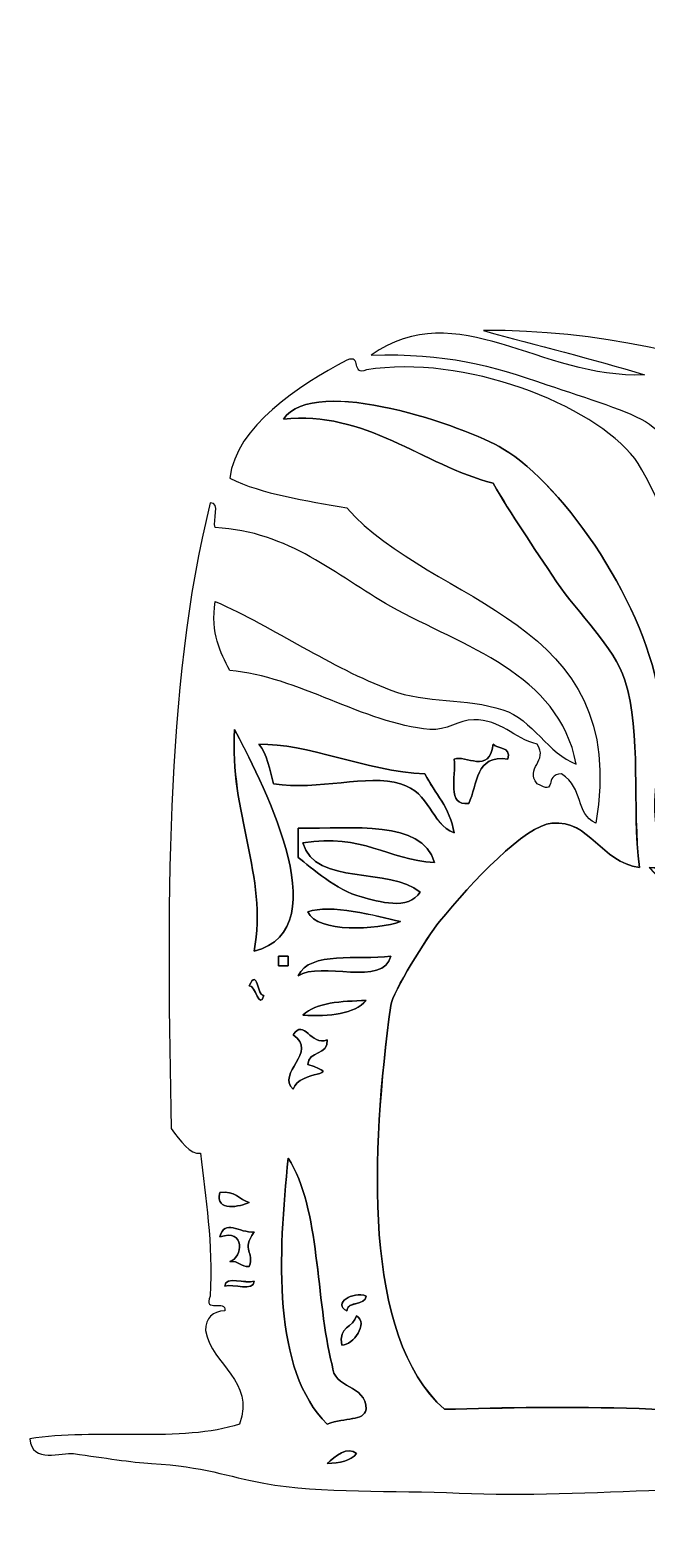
# Model space of a CAD drawing. Header units: centimetres. Extents: x -66 to 65, y -66 to 66.
# Drawn here: x 26.311 to 28.235, y 44.069 to 48.7 of the extents above; entities that cross this region are included whole.
import ezdxf

# ---------------------------------------------------------------- set-up
doc = ezdxf.new("R2010")
doc.units = ezdxf.units.CM
doc.header["$MEASUREMENT"] = 0
doc.layers.add('Layer 1', color=7, linetype='Continuous')

msp = doc.modelspace()

# ---------------------------------------------------------------- linework, layer by layer
at = {"layer": 'Layer 1'}
for points, knots in [([(30.39122, 48.69915), (30.44816, 48.70029), (30.44305, 48.63875), (30.45207, 48.59141), (30.45207, 48.59141), (30.46316, 48.55328), (30.49784, 48.64213), (30.52819, 48.59141), (30.52819, 48.59141), (30.57671, 48.49552), (30.49607, 48.38802), (30.52819, 48.31444), (30.52819, 48.31444), (30.60262, 48.30579), (30.56449, 48.41104), (30.57394, 48.4683), (30.57394, 48.4683), (30.66911, 48.49727), (30.68755, 48.36837), (30.74132, 48.4067), (30.74132, 48.4067), (30.76201, 48.40191), (30.75397, 48.36818), (30.75659, 48.3451), (30.75659, 48.3451), (30.77932, 48.29438), (30.7745, 48.39667), (30.81747, 48.37595), (30.81747, 48.37595), (30.9097, 48.25652), (30.92563, 48.1551), (30.96974, 47.99125), (30.96974, 47.99125), (30.94066, 47.92307), (30.85409, 47.91317), (30.77178, 47.89891), (30.77178, 47.89891), (30.80292, 47.86356), (30.89825, 47.89333), (30.95453, 47.88351), (30.95453, 47.88351), (30.89296, 47.84332), (30.86566, 47.83623), (30.92405, 47.77577), (30.92405, 47.77577), (30.79718, 47.77582), (30.7911, 47.65369), (30.68047, 47.63729), (30.68047, 47.63729), (30.62356, 47.38075), (30.53405, 47.1444), (30.51299, 46.85251), (30.51299, 46.85251), (30.50362, 46.72215), (30.54643, 46.57732), (30.52823, 46.43698), (30.52823, 46.43698), (30.52164, 46.38681), (30.48124, 46.31935), (30.45211, 46.25235), (30.45211, 46.25235), (30.3776, 46.08124), (30.25468, 45.91675), (30.20853, 45.72916), (30.20853, 45.72916), (30.19392, 45.66989), (30.19115, 45.60343), (30.17808, 45.54453), (30.17808, 45.54453), (30.1389, 45.36885), (30.07643, 45.0441), (30.08669, 44.82132), (30.08669, 44.82132), (30.09926, 44.55158), (30.20872, 44.38563), (30.40647, 44.22109), (30.40647, 44.22109), (30.46635, 44.19646), (30.41176, 44.28761), (30.45214, 44.28263), (30.45214, 44.28263), (30.52826, 44.28263), (30.60435, 44.28263), (30.6805, 44.28263), (30.6805, 44.28263), (30.66542, 44.22445), (30.59642, 44.23119), (30.54347, 44.20572), (30.54347, 44.20572), (30.4986, 44.18418), (30.45534, 44.1387), (30.40647, 44.12883), (30.40647, 44.12883), (30.32474, 44.11237), (30.2083, 44.13587), (30.08669, 44.12883), (30.08669, 44.12883), (29.86378, 44.116), (29.59525, 44.06858), (29.43214, 44.09801), (29.43214, 44.09801), (29.38994, 44.10566), (29.34779, 44.14167), (29.31033, 44.14418), (29.31033, 44.14418), (29.22032, 44.15024), (29.12885, 44.09912), (29.03627, 44.09801), (29.03627, 44.09801), (28.9861, 44.0974), (28.94065, 44.12182), (28.88398, 44.12883), (28.88398, 44.12883), (28.51769, 44.17376), (28.05766, 44.11012), (27.65086, 44.12883), (27.65086, 44.12883), (27.44388, 44.1383), (27.22382, 44.12677), (27.04184, 44.15957), (27.04184, 44.15957), (26.92648, 44.18042), (26.85653, 44.21177), (26.69164, 44.22111), (26.69164, 44.22111), (26.62782, 44.22479), (26.5458, 44.23868), (26.44812, 44.25193), (26.44812, 44.25193), (26.41198, 44.25682), (26.31784, 44.22015), (26.31112, 44.29807), (26.31112, 44.29807), (26.51165, 44.33135), (26.79134, 44.28452), (26.96573, 44.34427), (26.96573, 44.34427), (27.01507, 44.48103), (26.8809, 44.52487), (26.85918, 44.63663), (26.85918, 44.63663), (26.86101, 44.67574), (26.8813, 44.69632), (26.92006, 44.69817), (26.92006, 44.69817), (26.92612, 44.73508), (26.85071, 44.68965), (26.87431, 44.74437), (26.87431, 44.74437), (26.88235, 44.91145), (26.86084, 45.04869), (26.84394, 45.19059), (26.84394, 45.19059), (26.81153, 45.18358), (26.7811, 45.22917), (26.75258, 45.26756), (26.75258, 45.26756), (26.73951, 45.9242), (26.73051, 46.64599), (26.87434, 47.22183), (26.87434, 47.22183), (26.90741, 47.2244), (26.88127, 47.16727), (26.88969, 47.14494), (26.88969, 47.14494), (27.12432, 47.13229), (27.26455, 46.99574), (27.43767, 46.89872), (27.43767, 46.89872), (27.66386, 46.77193), (27.96218, 46.6915), (28.01618, 46.40622), (28.01618, 46.40622), (27.9303, 46.43651), (27.88053, 46.54544), (27.7879, 46.57553), (27.7879, 46.57553), (27.67111, 46.61342), (27.5493, 46.59492), (27.43767, 46.63707), (27.43767, 46.63707), (27.24823, 46.70859), (27.0768, 46.83212), (26.88969, 46.91409), (26.88969, 46.91409), (26.87538, 46.81244), (26.90609, 46.75627), (26.93528, 46.69861), (26.93528, 46.69861), (27.1489, 46.67977), (27.35221, 46.53351), (27.55949, 46.51398), (27.55949, 46.51398), (27.61185, 46.50901), (27.64995, 46.54472), (27.69649, 46.54472), (27.69649, 46.54472), (27.78192, 46.5448), (27.82034, 46.48768), (27.89448, 46.46778), (27.89448, 46.46778), (27.93078, 46.41634), (27.85461, 46.39259), (27.89448, 46.3447), (27.89448, 46.3447), (27.96012, 46.30589), (27.91332, 46.37375), (27.97057, 46.37547), (27.97057, 46.37547), (28.04127, 46.32925), (28.0133, 46.25125), (28.0772, 46.22159), (28.0772, 46.22159), (28.18957, 46.86365), (27.57042, 46.8994), (27.30073, 47.20645), (27.30073, 47.20645), (27.17161, 47.22981), (27.03781, 47.24852), (26.93526, 47.29879), (26.93526, 47.29879), (26.95606, 47.46341), (27.14825, 47.58547), (27.30073, 47.6681), (27.30073, 47.6681), (27.34989, 47.68707), (27.31232, 47.61828), (27.36158, 47.63728), (27.36158, 47.63728), (27.66408, 47.68731), (28.06823, 47.53004), (28.19896, 47.36029), (28.19896, 47.36029), (28.24976, 47.29436), (28.37951, 46.99522), (28.39687, 46.88325), (28.39687, 46.88325), (28.4314, 46.66023), (28.36602, 46.38541), (28.39687, 46.17544), (28.39687, 46.17544), (28.40565, 46.11559), (28.41327, 46.03029), (28.48818, 46.00621), (28.48818, 46.00621), (28.53919, 46.11641), (28.48297, 46.21547), (28.47294, 46.32932), (28.47294, 46.32932), (28.45527, 46.53239), (28.49853, 46.73882), (28.47294, 46.91413), (28.47294, 46.91413), (28.46297, 46.98305), (28.4214, 47.06963), (28.39687, 47.14495), (28.39687, 47.14495), (28.35274, 47.28002), (28.34075, 47.40035), (28.24466, 47.46806), (28.24466, 47.46806), (28.18563, 47.50957), (28.04868, 47.54828), (27.92486, 47.59114), (27.92486, 47.59114), (27.74957, 47.65189), (27.61061, 47.6907), (27.37678, 47.68345), (27.37678, 47.68345), (27.64396, 47.87302), (27.9074, 47.60757), (28.22945, 47.62191), (28.22945, 47.62191), (28.06676, 47.67297), (27.89306, 47.71277), (27.72698, 47.76039), (27.72698, 47.76039), (28.45477, 47.76769), (28.95862, 47.41511), (29.75181, 47.43725), (29.75181, 47.43725), (29.5983, 47.58468), (29.1584, 47.44267), (29.08196, 47.6681), (29.08196, 47.6681), (29.09651, 47.74917), (29.11982, 47.78105), (29.09723, 47.86813), (29.09723, 47.86813), (29.18938, 48.07617), (29.48096, 48.08721), (29.76708, 48.14512), (29.76708, 48.14512), (29.95083, 48.18227), (30.12128, 48.26736), (30.28468, 48.2682), (30.28468, 48.2682), (30.30691, 48.35284), (30.21679, 48.40388), (30.25428, 48.45283), (30.25428, 48.45283), (30.23981, 48.5085), (30.31418, 48.47431), (30.34559, 48.48365), (30.34559, 48.48365), (30.3568, 48.55947), (30.37728, 48.62588), (30.39122, 48.69915)], [0, 0, 0, 0, 0.0128205, 0.0128205, 0.0128205, 0.0128205, 0.025641, 0.025641, 0.025641, 0.025641, 0.0384615, 0.0384615, 0.0384615, 0.0384615, 0.0512821, 0.0512821, 0.0512821, 0.0512821, 0.0641026, 0.0641026, 0.0641026, 0.0641026, 0.0769231, 0.0769231, 0.0769231, 0.0769231, 0.0897436, 0.0897436, 0.0897436, 0.0897436, 0.1025641, 0.1025641, 0.1025641, 0.1025641, 0.1153846, 0.1153846, 0.1153846, 0.1153846, 0.1282051, 0.1282051, 0.1282051, 0.1282051, 0.1410256, 0.1410256, 0.1410256, 0.1410256, 0.1538462, 0.1538462, 0.1538462, 0.1538462, 0.1666667, 0.1666667, 0.1666667, 0.1666667, 0.1794872, 0.1794872, 0.1794872, 0.1794872, 0.1923077, 0.1923077, 0.1923077, 0.1923077, 0.2051282, 0.2051282, 0.2051282, 0.2051282, 0.2179487, 0.2179487, 0.2179487, 0.2179487, 0.2307692, 0.2307692, 0.2307692, 0.2307692, 0.2435897, 0.2435897, 0.2435897, 0.2435897, 0.2564103, 0.2564103, 0.2564103, 0.2564103, 0.2692308, 0.2692308, 0.2692308, 0.2692308, 0.2820513, 0.2820513, 0.2820513, 0.2820513, 0.2948718, 0.2948718, 0.2948718, 0.2948718, 0.3076923, 0.3076923, 0.3076923, 0.3076923, 0.3205128, 0.3205128, 0.3205128, 0.3205128, 0.3333333, 0.3333333, 0.3333333, 0.3333333, 0.3461538, 0.3461538, 0.3461538, 0.3461538, 0.3589744, 0.3589744, 0.3589744, 0.3589744, 0.3717949, 0.3717949, 0.3717949, 0.3717949, 0.3846154, 0.3846154, 0.3846154, 0.3846154, 0.3974359, 0.3974359, 0.3974359, 0.3974359, 0.4102564, 0.4102564, 0.4102564, 0.4102564, 0.4230769, 0.4230769, 0.4230769, 0.4230769, 0.4358974, 0.4358974, 0.4358974, 0.4358974, 0.4487179, 0.4487179, 0.4487179, 0.4487179, 0.4615385, 0.4615385, 0.4615385, 0.4615385, 0.474359, 0.474359, 0.474359, 0.474359, 0.4871795, 0.4871795, 0.4871795, 0.4871795, 0.5, 0.5, 0.5, 0.5, 0.5128205, 0.5128205, 0.5128205, 0.5128205, 0.525641, 0.525641, 0.525641, 0.525641, 0.5384615, 0.5384615, 0.5384615, 0.5384615, 0.5512821, 0.5512821, 0.5512821, 0.5512821, 0.5641026, 0.5641026, 0.5641026, 0.5641026, 0.5769231, 0.5769231, 0.5769231, 0.5769231, 0.5897436, 0.5897436, 0.5897436, 0.5897436, 0.6025641, 0.6025641, 0.6025641, 0.6025641, 0.6153846, 0.6153846, 0.6153846, 0.6153846, 0.6282051, 0.6282051, 0.6282051, 0.6282051, 0.6410256, 0.6410256, 0.6410256, 0.6410256, 0.6538462, 0.6538462, 0.6538462, 0.6538462, 0.6666667, 0.6666667, 0.6666667, 0.6666667, 0.6794872, 0.6794872, 0.6794872, 0.6794872, 0.6923077, 0.6923077, 0.6923077, 0.6923077, 0.7051282, 0.7051282, 0.7051282, 0.7051282, 0.7179487, 0.7179487, 0.7179487, 0.7179487, 0.7307692, 0.7307692, 0.7307692, 0.7307692, 0.7435897, 0.7435897, 0.7435897, 0.7435897, 0.7564103, 0.7564103, 0.7564103, 0.7564103, 0.7692308, 0.7692308, 0.7692308, 0.7692308, 0.7820513, 0.7820513, 0.7820513, 0.7820513, 0.7948718, 0.7948718, 0.7948718, 0.7948718, 0.8076923, 0.8076923, 0.8076923, 0.8076923, 0.8205128, 0.8205128, 0.8205128, 0.8205128, 0.8333333, 0.8333333, 0.8333333, 0.8333333, 0.8461538, 0.8461538, 0.8461538, 0.8461538, 0.8589744, 0.8589744, 0.8589744, 0.8589744, 0.8717949, 0.8717949, 0.8717949, 0.8717949, 0.8846154, 0.8846154, 0.8846154, 0.8846154, 0.8974359, 0.8974359, 0.8974359, 0.8974359, 0.9102564, 0.9102564, 0.9102564, 0.9102564, 0.9230769, 0.9230769, 0.9230769, 0.9230769, 0.9358974, 0.9358974, 0.9358974, 0.9358974, 0.9487179, 0.9487179, 0.9487179, 0.9487179, 0.9615385, 0.9615385, 0.9615385, 0.9615385, 0.974359, 0.974359, 0.974359, 0.974359, 1, 1, 1, 1]), ([(28.29016, 46.1139), (28.22568, 46.26365), (28.29368, 46.43939), (28.275, 46.60632), (28.275, 46.60632), (28.24314, 46.89056), (27.98057, 47.27659), (27.78777, 47.39115), (27.78777, 47.39115), (27.67194, 47.45989), (27.20039, 47.62639), (27.1026, 47.48344), (27.1026, 47.48344), (27.35718, 47.51294), (27.53731, 47.33964), (27.75734, 47.28344), (27.75734, 47.28344), (27.8133, 47.18528), (27.88061, 47.0873), (27.95522, 46.97565), (27.95522, 46.97565), (28.02182, 46.87598), (28.13493, 46.77274), (28.16839, 46.66794), (28.16839, 46.66794), (28.22181, 46.49985), (28.18868, 46.27551), (28.21398, 46.08313), (28.21398, 46.08313), (28.09156, 46.09972), (28.06116, 46.23146), (27.93998, 46.22161), (27.93998, 46.22161), (27.85817, 46.21507), (27.68873, 46.03727), (27.5898, 45.9139), (27.5898, 45.9139), (27.55141, 45.86601), (27.44306, 45.6935), (27.43753, 45.65228), (27.43753, 45.65228), (27.37649, 45.19624), (27.34794, 44.61998), (27.60506, 44.39046), (27.60506, 44.39046), (27.97114, 44.40041), (28.46295, 44.40686), (28.79259, 44.32892), (28.79259, 44.32892), (28.89432, 44.44158), (28.7828, 44.56376), (28.80775, 44.69823), (28.80775, 44.69823), (28.81923, 44.75959), (28.89004, 44.81113), (28.91427, 44.86751), (28.91427, 44.86751), (28.97774, 45.01459), (28.97774, 45.19909), (29.02084, 45.3753), (29.02084, 45.3753), (29.06227, 45.54429), (29.13046, 45.71061), (29.12744, 45.88311), (29.12744, 45.88311), (28.77906, 45.8952), (28.41579, 45.89208), (28.2445, 46.08314), (28.2445, 46.08314), (28.28627, 46.0808), (28.323, 46.08022), (28.29016, 46.1139)], [0, 0, 0, 0, 0.0526316, 0.0526316, 0.0526316, 0.0526316, 0.1052632, 0.1052632, 0.1052632, 0.1052632, 0.1578947, 0.1578947, 0.1578947, 0.1578947, 0.2105263, 0.2105263, 0.2105263, 0.2105263, 0.2631579, 0.2631579, 0.2631579, 0.2631579, 0.3157895, 0.3157895, 0.3157895, 0.3157895, 0.3684211, 0.3684211, 0.3684211, 0.3684211, 0.4210526, 0.4210526, 0.4210526, 0.4210526, 0.4736842, 0.4736842, 0.4736842, 0.4736842, 0.5263158, 0.5263158, 0.5263158, 0.5263158, 0.5789474, 0.5789474, 0.5789474, 0.5789474, 0.6315789, 0.6315789, 0.6315789, 0.6315789, 0.6842105, 0.6842105, 0.6842105, 0.6842105, 0.7368421, 0.7368421, 0.7368421, 0.7368421, 0.7894737, 0.7894737, 0.7894737, 0.7894737, 0.8421053, 0.8421053, 0.8421053, 0.8421053, 0.8947368, 0.8947368, 0.8947368, 0.8947368, 1, 1, 1, 1]), ([(27.0113, 45.82151), (27.28649, 45.88834), (27.02024, 46.37835), (26.95037, 46.514), (26.95037, 46.514), (26.93317, 46.25471), (27.05522, 46.05667), (27.0113, 45.82151)], [0, 0, 0, 0, 0.3333333, 0.3333333, 0.3333333, 0.3333333, 1, 1, 1, 1]), ([(27.07229, 46.34472), (27.21043, 46.32183), (27.36503, 46.37613), (27.46803, 46.34472), (27.46803, 46.34472), (27.56331, 46.3157), (27.56119, 46.22198), (27.63546, 46.19084), (27.63546, 46.19084), (27.62252, 46.27006), (27.57566, 46.31504), (27.54423, 46.37549), (27.54423, 46.37549), (27.35937, 46.3838), (27.17355, 46.47262), (27.02657, 46.46783), (27.02657, 46.46783), (27.05318, 46.43831), (27.05877, 46.38759), (27.07229, 46.34472)], [0, 0, 0, 0, 0.1666667, 0.1666667, 0.1666667, 0.1666667, 0.3333333, 0.3333333, 0.3333333, 0.3333333, 0.5, 0.5, 0.5, 0.5, 0.6666667, 0.6666667, 0.6666667, 0.6666667, 1, 1, 1, 1]), ([(27.63545, 46.42166), (27.64259, 46.36726), (27.61063, 46.27339), (27.6812, 46.28312), (27.6812, 46.28312), (27.70869, 46.34249), (27.70155, 46.43698), (27.80299, 46.42166), (27.80299, 46.42166), (27.81349, 46.46299), (27.77156, 46.45143), (27.75738, 46.4678), (27.75738, 46.4678), (27.74589, 46.37338), (27.66985, 46.43569), (27.63545, 46.42166)], [0, 0, 0, 0, 0.2, 0.2, 0.2, 0.2, 0.4, 0.4, 0.4, 0.4, 0.6, 0.6, 0.6, 0.6, 1, 1, 1, 1]), ([(27.14835, 46.1139), (27.19195, 46.08223), (27.26702, 46.01132), (27.34623, 45.99084), (27.34623, 45.99084), (27.39838, 45.97729), (27.49429, 45.94679), (27.52898, 46.00624), (27.52898, 46.00624), (27.43556, 46.0863), (27.20108, 46.0236), (27.16351, 46.16007), (27.16351, 46.16007), (27.35147, 46.19092), (27.42524, 46.10654), (27.57462, 46.09858), (27.57462, 46.09858), (27.53147, 46.23442), (27.3226, 46.20291), (27.14835, 46.20624), (27.14835, 46.20624), (27.14835, 46.17544), (27.14835, 46.1447), (27.14835, 46.1139)], [0, 0, 0, 0, 0.1428571, 0.1428571, 0.1428571, 0.1428571, 0.2857143, 0.2857143, 0.2857143, 0.2857143, 0.4285714, 0.4285714, 0.4285714, 0.4285714, 0.5714286, 0.5714286, 0.5714286, 0.5714286, 0.7142857, 0.7142857, 0.7142857, 0.7142857, 1, 1, 1, 1]), ([(27.46802, 45.91388), (27.3906, 45.93338), (27.24918, 45.96934), (27.17878, 45.94465), (27.17878, 45.94465), (27.2082, 45.87665), (27.39725, 45.88893), (27.46802, 45.91388)], [0, 0, 0, 0, 0.3333333, 0.3333333, 0.3333333, 0.3333333, 1, 1, 1, 1]), ([(27.14835, 45.7446), (27.21849, 45.79159), (27.41743, 45.70848), (27.43754, 45.80614), (27.43754, 45.80614), (27.33454, 45.79233), (27.18664, 45.82379), (27.14835, 45.7446)], [0, 0, 0, 0, 0.3333333, 0.3333333, 0.3333333, 0.3333333, 1, 1, 1, 1]), ([(27.04175, 45.68305), (27.02111, 45.68032), (27.02201, 45.77211), (26.99614, 45.71379), (26.99614, 45.71379), (27.01664, 45.71636), (27.02649, 45.63553), (27.04175, 45.68305)], [0, 0, 0, 0, 0.3333333, 0.3333333, 0.3333333, 0.3333333, 1, 1, 1, 1]), ([(27.08737, 45.77539), (27.09756, 45.77539), (27.10772, 45.77539), (27.1179, 45.77539), (27.1179, 45.77539), (27.1179, 45.7856), (27.1179, 45.79584), (27.1179, 45.80613), (27.1179, 45.80613), (27.10769, 45.80613), (27.09753, 45.80613), (27.08737, 45.80613), (27.08737, 45.80613), (27.08737, 45.79585), (27.08737, 45.78561), (27.08737, 45.77539)], [0, 0, 0, 0, 0.2, 0.2, 0.2, 0.2, 0.4, 0.4, 0.4, 0.4, 0.6, 0.6, 0.6, 0.6, 1, 1, 1, 1]), ([(27.16352, 45.62143), (27.24874, 45.61746), (27.32312, 45.62431), (27.36143, 45.66763), (27.36143, 45.66763), (27.28308, 45.66482), (27.2045, 45.66213), (27.16352, 45.62143)], [0, 0, 0, 0, 0.3333333, 0.3333333, 0.3333333, 0.3333333, 1, 1, 1, 1]), ([(27.13304, 45.39061), (27.15235, 45.45223), (27.29944, 45.42823), (27.17879, 45.46755), (27.17879, 45.46755), (27.18056, 45.51192), (27.24372, 45.49427), (27.23964, 45.54454), (27.23964, 45.54454), (27.18707, 45.52353), (27.16794, 45.61365), (27.13304, 45.55989), (27.13304, 45.55989), (27.21461, 45.50668), (27.07808, 45.44011), (27.13304, 45.39061)], [0, 0, 0, 0, 0.2, 0.2, 0.2, 0.2, 0.4, 0.4, 0.4, 0.4, 0.6, 0.6, 0.6, 0.6, 1, 1, 1, 1]), ([(27.23964, 44.34429), (27.29658, 44.36556), (27.35333, 44.35286), (27.36145, 44.39043), (27.36145, 44.39043), (27.36013, 44.47121), (27.25858, 44.45062), (27.25493, 44.52894), (27.25493, 44.52894), (27.20172, 44.73674), (27.21916, 45.01601), (27.11793, 45.17524), (27.11793, 45.17524), (27.08618, 44.87174), (27.06758, 44.51328), (27.23964, 44.34429)], [0, 0, 0, 0, 0.2, 0.2, 0.2, 0.2, 0.4, 0.4, 0.4, 0.4, 0.6, 0.6, 0.6, 0.6, 1, 1, 1, 1]), ([(26.99614, 45.03676), (26.96423, 45.04562), (26.95259, 45.07483), (26.90473, 45.0675), (26.90473, 45.0675), (26.88785, 45.00458), (26.96997, 45.02419), (26.99614, 45.03676)], [0, 0, 0, 0, 0.3333333, 0.3333333, 0.3333333, 0.3333333, 1, 1, 1, 1]), ([(26.90473, 44.92904), (26.98535, 44.9564), (26.97622, 44.86356), (26.93513, 44.8521), (26.93513, 44.8521), (26.964, 44.85551), (26.96879, 44.83474), (26.99614, 44.83667), (26.99614, 44.83667), (27.01265, 44.88369), (26.97087, 44.8849), (27.0113, 44.94443), (27.0113, 44.94443), (26.96592, 44.94026), (26.91864, 44.98749), (26.90473, 44.92904)], [0, 0, 0, 0, 0.2, 0.2, 0.2, 0.2, 0.4, 0.4, 0.4, 0.4, 0.6, 0.6, 0.6, 0.6, 1, 1, 1, 1]), ([(27.0113, 44.79053), (26.9845, 44.78172), (26.92187, 44.80908), (26.91994, 44.77513), (26.91994, 44.77513), (26.94672, 44.78395), (27.0094, 44.75651), (27.0113, 44.79053)], [0, 0, 0, 0, 0.3333333, 0.3333333, 0.3333333, 0.3333333, 1, 1, 1, 1]), ([(27.3006, 44.6982), (27.3047, 44.7299), (27.35727, 44.71273), (27.36145, 44.7444), (27.36145, 44.7444), (27.31869, 44.76019), (27.25559, 44.72039), (27.3006, 44.6982)], [0, 0, 0, 0, 0.3333333, 0.3333333, 0.3333333, 0.3333333, 1, 1, 1, 1]), ([(27.28536, 44.59043), (27.32055, 44.59202), (27.36902, 44.65811), (27.33108, 44.68285), (27.33108, 44.68285), (27.3225, 44.64523), (27.2721, 44.64996), (27.28536, 44.59043)], [0, 0, 0, 0, 0.3333333, 0.3333333, 0.3333333, 0.3333333, 1, 1, 1, 1]), ([(27.23964, 44.22113), (27.27869, 44.22274), (27.31222, 44.22989), (27.33105, 44.25195), (27.33105, 44.25195), (27.30536, 44.27809), (27.26252, 44.24303), (27.23964, 44.22113)], [0, 0, 0, 0, 0.3333333, 0.3333333, 0.3333333, 0.3333333, 1, 1, 1, 1])]:
    msp.add_open_spline(points, degree=3, knots=knots, dxfattribs=at)
at = {"layer": 'Layer 1', "color": 7}
for points, knots in [([(28.24455, 46.0831), (28.41584, 45.89207), (28.77911, 45.89517), (29.12749, 45.88307), (29.12749, 45.88307), (29.13048, 45.71056), (29.06232, 45.54424), (29.02089, 45.37526), (29.02089, 45.37526), (28.97779, 45.19905), (28.97779, 45.01455), (28.91432, 44.86747), (28.91432, 44.86747), (28.89008, 44.81106), (28.81926, 44.75955), (28.8078, 44.69819), (28.8078, 44.69819), (28.78285, 44.5637), (28.89435, 44.44152), (28.79264, 44.32888), (28.79264, 44.32888), (28.463, 44.40683), (27.97119, 44.40037), (27.60511, 44.39042), (27.60511, 44.39042), (27.34799, 44.61995), (27.37654, 45.19624), (27.43758, 45.65224), (27.43758, 45.65224), (27.44311, 45.69346), (27.55146, 45.86597), (27.58985, 45.91386), (27.58985, 45.91386), (27.68878, 46.03724), (27.85824, 46.21506), (27.94003, 46.22157), (27.94003, 46.22157), (28.06121, 46.23141), (28.09161, 46.09968), (28.21403, 46.08309), (28.21403, 46.08309), (28.18874, 46.27547), (28.22186, 46.49981), (28.16844, 46.6679), (28.16844, 46.6679), (28.13497, 46.7727), (28.02186, 46.87597), (27.95527, 46.97561), (27.95527, 46.97561), (27.88066, 47.08726), (27.81335, 47.18524), (27.75739, 47.2834), (27.75739, 47.2834), (27.53736, 47.33962), (27.35723, 47.5129), (27.10265, 47.4834), (27.10265, 47.4834), (27.20041, 47.62635), (27.67198, 47.45985), (27.78782, 47.39111), (27.78782, 47.39111), (27.98062, 47.27655), (28.24319, 46.89052), (28.27505, 46.60628), (28.27505, 46.60628), (28.29373, 46.43935), (28.22576, 46.26362), (28.29021, 46.11386), (28.29021, 46.11386), (28.323, 46.08022), (28.28627, 46.0808), (28.24455, 46.0831)], [0, 0, 0, 0, 0.0526316, 0.0526316, 0.0526316, 0.0526316, 0.1052632, 0.1052632, 0.1052632, 0.1052632, 0.1578947, 0.1578947, 0.1578947, 0.1578947, 0.2105263, 0.2105263, 0.2105263, 0.2105263, 0.2631579, 0.2631579, 0.2631579, 0.2631579, 0.3157895, 0.3157895, 0.3157895, 0.3157895, 0.3684211, 0.3684211, 0.3684211, 0.3684211, 0.4210526, 0.4210526, 0.4210526, 0.4210526, 0.4736842, 0.4736842, 0.4736842, 0.4736842, 0.5263158, 0.5263158, 0.5263158, 0.5263158, 0.5789474, 0.5789474, 0.5789474, 0.5789474, 0.6315789, 0.6315789, 0.6315789, 0.6315789, 0.6842105, 0.6842105, 0.6842105, 0.6842105, 0.7368421, 0.7368421, 0.7368421, 0.7368421, 0.7894737, 0.7894737, 0.7894737, 0.7894737, 0.8421053, 0.8421053, 0.8421053, 0.8421053, 0.8947368, 0.8947368, 0.8947368, 0.8947368, 1, 1, 1, 1]), ([(26.95039, 46.514), (27.02027, 46.37835), (27.28652, 45.88837), (27.01132, 45.82151), (27.01132, 45.82151), (27.05522, 46.05667), (26.93317, 46.25471), (26.95039, 46.514)], [0, 0, 0, 0, 0.3333333, 0.3333333, 0.3333333, 0.3333333, 1, 1, 1, 1]), ([(27.02657, 46.46781), (27.17357, 46.4726), (27.35936, 46.38378), (27.54423, 46.37547), (27.54423, 46.37547), (27.57566, 46.31504), (27.62252, 46.27003), (27.63546, 46.19082), (27.63546, 46.19082), (27.56116, 46.22196), (27.56328, 46.31568), (27.46803, 46.3447), (27.46803, 46.3447), (27.36503, 46.37611), (27.21043, 46.32181), (27.07229, 46.3447), (27.07229, 46.3447), (27.05877, 46.38759), (27.05318, 46.43831), (27.02657, 46.46781)], [0, 0, 0, 0, 0.1666667, 0.1666667, 0.1666667, 0.1666667, 0.3333333, 0.3333333, 0.3333333, 0.3333333, 0.5, 0.5, 0.5, 0.5, 0.6666667, 0.6666667, 0.6666667, 0.6666667, 1, 1, 1, 1]), ([(27.75737, 46.46781), (27.77155, 46.45143), (27.81349, 46.46299), (27.80298, 46.42167), (27.80298, 46.42167), (27.70154, 46.43702), (27.70871, 46.34251), (27.68119, 46.28313), (27.68119, 46.28313), (27.61065, 46.27339), (27.64259, 46.36727), (27.63544, 46.42167), (27.63544, 46.42167), (27.66985, 46.43569), (27.74589, 46.37338), (27.75737, 46.46781)], [0, 0, 0, 0, 0.2, 0.2, 0.2, 0.2, 0.4, 0.4, 0.4, 0.4, 0.6, 0.6, 0.6, 0.6, 1, 1, 1, 1]), ([(27.14835, 46.20624), (27.3226, 46.20291), (27.53147, 46.23442), (27.57462, 46.09858), (27.57462, 46.09858), (27.42524, 46.10654), (27.35144, 46.19092), (27.16351, 46.16007), (27.16351, 46.16007), (27.20111, 46.02357), (27.43555, 46.0863), (27.52898, 46.00624), (27.52898, 46.00624), (27.49427, 45.94681), (27.39836, 45.97729), (27.34623, 45.99084), (27.34623, 45.99084), (27.26701, 46.01132), (27.19195, 46.08223), (27.14835, 46.1139), (27.14835, 46.1139), (27.14835, 46.1447), (27.14835, 46.17544), (27.14835, 46.20624)], [0, 0, 0, 0, 0.1428571, 0.1428571, 0.1428571, 0.1428571, 0.2857143, 0.2857143, 0.2857143, 0.2857143, 0.4285714, 0.4285714, 0.4285714, 0.4285714, 0.5714286, 0.5714286, 0.5714286, 0.5714286, 0.7142857, 0.7142857, 0.7142857, 0.7142857, 1, 1, 1, 1]), ([(27.17878, 45.94462), (27.24916, 45.96931), (27.39061, 45.93335), (27.46802, 45.91385), (27.46802, 45.91385), (27.39725, 45.88893), (27.2082, 45.87665), (27.17878, 45.94462)], [0, 0, 0, 0, 0.3333333, 0.3333333, 0.3333333, 0.3333333, 1, 1, 1, 1]), ([(27.43754, 45.80614), (27.41743, 45.70848), (27.21852, 45.79161), (27.14835, 45.7446), (27.14835, 45.7446), (27.18664, 45.82379), (27.33454, 45.79233), (27.43754, 45.80614)], [0, 0, 0, 0, 0.3333333, 0.3333333, 0.3333333, 0.3333333, 1, 1, 1, 1]), ([(26.99614, 45.7138), (27.02202, 45.77211), (27.02109, 45.68033), (27.04175, 45.68306), (27.04175, 45.68306), (27.02649, 45.63553), (27.01664, 45.71636), (26.99614, 45.7138)], [0, 0, 0, 0, 0.3333333, 0.3333333, 0.3333333, 0.3333333, 1, 1, 1, 1]), ([(27.08737, 45.80614), (27.09756, 45.80614), (27.10772, 45.80614), (27.1179, 45.80614), (27.1179, 45.80614), (27.1179, 45.79585), (27.1179, 45.78561), (27.1179, 45.7754), (27.1179, 45.7754), (27.10769, 45.7754), (27.09753, 45.7754), (27.08737, 45.7754), (27.08737, 45.7754), (27.08737, 45.78561), (27.08737, 45.79585), (27.08737, 45.80614)], [0, 0, 0, 0, 0.2, 0.2, 0.2, 0.2, 0.4, 0.4, 0.4, 0.4, 0.6, 0.6, 0.6, 0.6, 1, 1, 1, 1]), ([(27.36145, 45.66763), (27.32314, 45.62432), (27.24874, 45.61746), (27.16354, 45.62143), (27.16354, 45.62143), (27.2045, 45.66213), (27.28308, 45.66482), (27.36145, 45.66763)], [0, 0, 0, 0, 0.3333333, 0.3333333, 0.3333333, 0.3333333, 1, 1, 1, 1]), ([(27.13304, 45.55992), (27.16794, 45.61368), (27.18707, 45.52354), (27.23964, 45.54457), (27.23964, 45.54457), (27.24371, 45.4943), (27.18058, 45.51195), (27.17879, 45.46758), (27.17879, 45.46758), (27.29944, 45.42826), (27.15236, 45.45226), (27.13304, 45.39064), (27.13304, 45.39064), (27.07808, 45.44011), (27.21461, 45.50668), (27.13304, 45.55992)], [0, 0, 0, 0, 0.2, 0.2, 0.2, 0.2, 0.4, 0.4, 0.4, 0.4, 0.6, 0.6, 0.6, 0.6, 1, 1, 1, 1]), ([(27.11793, 45.17524), (27.21916, 45.01599), (27.20172, 44.73672), (27.25493, 44.52894), (27.25493, 44.52894), (27.25861, 44.45062), (27.36015, 44.47121), (27.36145, 44.39043), (27.36145, 44.39043), (27.35333, 44.35289), (27.2966, 44.36556), (27.23964, 44.34429), (27.23964, 44.34429), (27.06758, 44.51328), (27.08618, 44.87174), (27.11793, 45.17524)], [0, 0, 0, 0, 0.2, 0.2, 0.2, 0.2, 0.4, 0.4, 0.4, 0.4, 0.6, 0.6, 0.6, 0.6, 1, 1, 1, 1]), ([(26.90473, 45.0675), (26.95259, 45.07483), (26.96423, 45.04562), (26.99614, 45.03676), (26.99614, 45.03676), (26.96997, 45.02419), (26.88785, 45.00458), (26.90473, 45.0675)], [0, 0, 0, 0, 0.3333333, 0.3333333, 0.3333333, 0.3333333, 1, 1, 1, 1]), ([(27.0113, 44.94442), (26.97087, 44.88489), (27.01265, 44.8837), (26.99614, 44.83666), (26.99614, 44.83666), (26.96881, 44.83473), (26.96399, 44.8555), (26.93513, 44.85209), (26.93513, 44.85209), (26.97622, 44.86355), (26.98532, 44.95639), (26.90473, 44.92903), (26.90473, 44.92903), (26.91864, 44.98749), (26.96592, 44.94026), (27.0113, 44.94442)], [0, 0, 0, 0, 0.2, 0.2, 0.2, 0.2, 0.4, 0.4, 0.4, 0.4, 0.6, 0.6, 0.6, 0.6, 1, 1, 1, 1]), ([(26.91994, 44.77514), (26.92187, 44.80909), (26.9845, 44.78173), (27.0113, 44.79054), (27.0113, 44.79054), (27.0094, 44.75651), (26.94672, 44.78395), (26.91994, 44.77514)], [0, 0, 0, 0, 0.3333333, 0.3333333, 0.3333333, 0.3333333, 1, 1, 1, 1]), ([(27.36145, 44.74437), (27.35727, 44.7127), (27.3047, 44.72987), (27.3006, 44.69817), (27.3006, 44.69817), (27.25559, 44.72039), (27.31869, 44.76019), (27.36145, 44.74437)], [0, 0, 0, 0, 0.3333333, 0.3333333, 0.3333333, 0.3333333, 1, 1, 1, 1]), ([(27.33105, 44.68285), (27.36902, 44.65811), (27.32055, 44.59202), (27.28533, 44.59043), (27.28533, 44.59043), (27.2721, 44.64996), (27.3225, 44.64523), (27.33105, 44.68285)], [0, 0, 0, 0, 0.3333333, 0.3333333, 0.3333333, 0.3333333, 1, 1, 1, 1]), ([(27.33105, 44.25195), (27.31221, 44.22991), (27.27869, 44.22274), (27.23964, 44.22113), (27.23964, 44.22113), (27.26252, 44.24303), (27.30536, 44.27809), (27.33105, 44.25195)], [0, 0, 0, 0, 0.3333333, 0.3333333, 0.3333333, 0.3333333, 1, 1, 1, 1])]:
    msp.add_open_spline(points, degree=3, knots=knots, dxfattribs=at)

doc.saveas('drawing.dxf')
